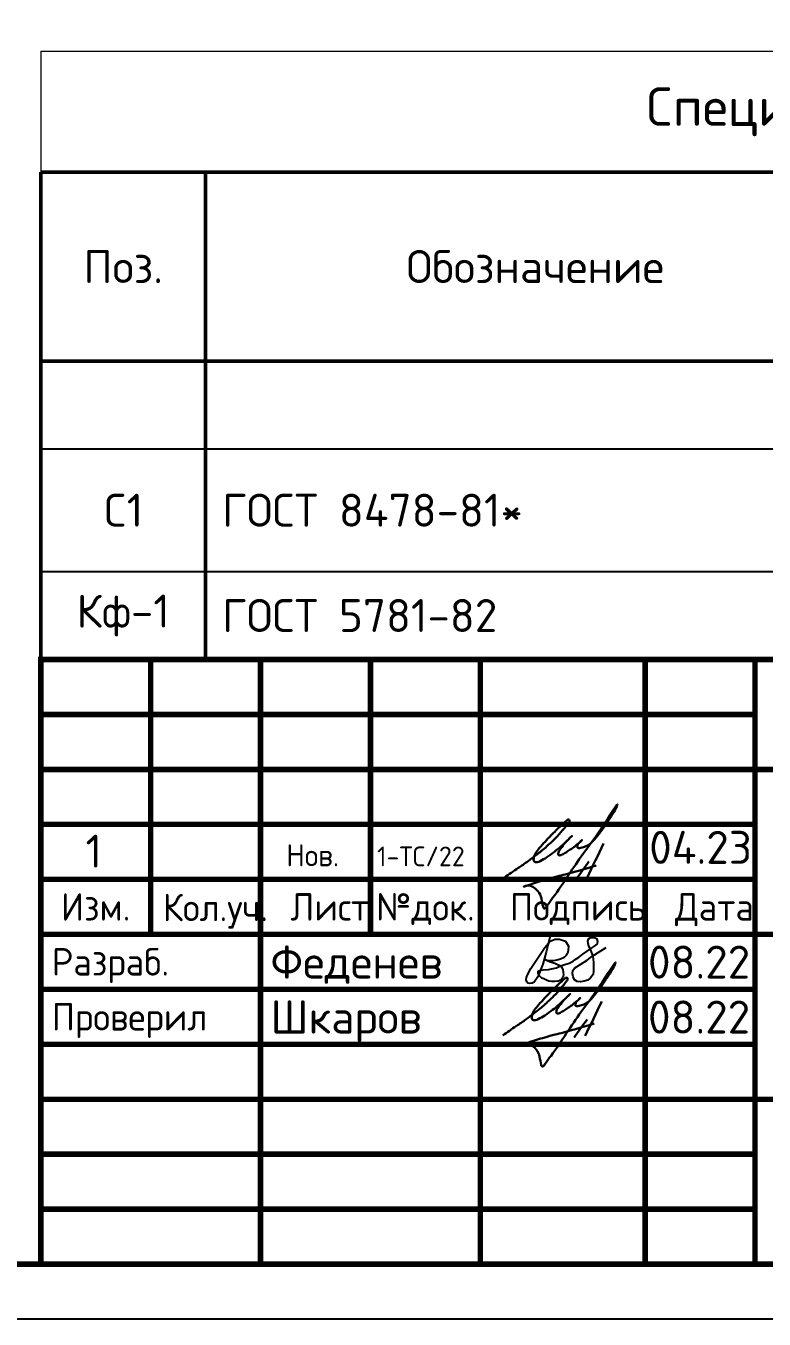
# Model space of a CAD drawing. Header units: metres. Extents: x -18 to 14983, y 1157 to 3877.
# Drawn here: x 12063.3 to 12130.5, y 3283.2 to 3400.8 of the extents above; entities that cross this region are included whole.
import ezdxf
from ezdxf.enums import TextEntityAlignment as Align

# ---------------------------------------------------------------- set-up
doc = ezdxf.new("R2010")
doc.units = ezdxf.units.M
doc.layers.add('Размерный', color=4, linetype='Continuous', lineweight=30)
doc.layers.add('таблица', color=250, linetype='Continuous', lineweight=35)
doc.layers.add('рамка', color=7, linetype='Continuous')
doc.styles.add('-ISOCPEUR-', font='isocpeur.ttf')
doc.styles.add('GOST', font='GOST_Common.ttf')
doc.styles.get("Standard").update_dxf_attribs({"font": 'GOST_Common.ttf'})

# ---------------------------------------------------------------- blocks, each defined once
blk = doc.blocks.new('*T506')
at = {"layer": 'Defpoints', "color": 8, "linetype": 'ByBlock', "lineweight": 0, "transparency": 16777216}
for p, q in [((0, 0), (185, 0)), ((0, 0), (0, -11)), ((185, 0), (185, -11))]:
    blk.add_line(p, q, dxfattribs=at)
at = {"layer": 'таблица', "color": 0, "lineweight": 50, "transparency": 16777216}
for p, q in [((0, -11), (185, -11)), ((0, -11), (0, -55.32)), ((15, -11), (15, -36.17)), ((75, -11), (75, -36.17)), ((140, -11), (140, -36.17)), ((150, -11), (150, -47.32)), ((165, -11), (165, -36.17)), ((185, -11), (185, -36.17)), ((0, -28.17), (185, -28.17)), ((0, -55.32), (15, -55.32)), ((140, -55.32), (150, -55.32))]:
    blk.add_line(p, q, dxfattribs=at)
at = {"layer": 'таблица', "color": 0, "lineweight": 25, "transparency": 16777216}
for p, q in [((0, -36.17), (15, -36.17)), ((140, -36.17), (150, -36.17)), ((0, -47.32), (15, -47.32)), ((140, -47.32), (150, -47.32))]:
    blk.add_line(p, q, dxfattribs=at)
at = {"layer": 'таблица', "color": 0, "linetype": 'ByBlock', "lineweight": 25, "transparency": 16777216}
for p, q in [((15, -36.17), (140, -36.17)), ((150, -36.17), (185, -36.17)), ((15, -47.32), (140, -47.32)), ((150, -47.32), (185, -47.32)), ((15, -55.32), (140, -55.32)), ((150, -55.32), (185, -55.32))]:
    blk.add_line(p, q, dxfattribs=at)
at = {"layer": 'таблица', "color": 0, "linetype": 'ByBlock', "lineweight": 50, "transparency": 16777216}
for p, q in [((15, -36.17), (15, -55.32)), ((75, -36.17), (75, -55.32)), ((165, -36.17), (165, -55.32)), ((185, -36.17), (185, -55.32)), ((150, -47.32), (150, -55.32))]:
    blk.add_line(p, q, dxfattribs=at)
at = {"layer": 'таблица', "color": 0, "linetype": 'ByBlock', "lineweight": -2, "transparency": 16777216}
blk.add_line((140, -36.17), (140, -55.32), dxfattribs=at)
at = {"layer": 'таблица', "color": 0, "transparency": 16777216, "style": '-ISOCPEUR-'}
for s, insert, char_height, width, attachment_point in [('Cпецификация элементов на Дм1', (92.5, -5.5), 3.5, 182, 5), ('\\A1;C {\\H0.7x;\\S%%C12 А400 - 200/%%C12 А400 - 200;} 4975x4195 {\\H0.7x;\\S25/25;}', (76.5, -41.74), 3, 62, 4), ('C1', (7.5, -41.74), 3, 13, 5), ('ГОСТ 8478-81*', (16.5, -41.74), 3, 57, 4), ('185.86', (157.5, -41.74), 3, 12, 5), ('шт.', (175, -41.74), 3, 17, 5), ('{\\C256;Кф-1 }', (7.5, -51.32), 3, 13, 5), ('ГОСТ 5781-82', (16.5, -51.32), 3, 57, 4), ('%%C10А400 L=760', (76.5, -51.32), 3, 62, 4), ('0,47', (157.5, -51.32), 3, 12, 5), ('шт.', (175, -51.32), 3, 17, 5)]:
    blk.add_mtext(s, dxfattribs=dict(at, insert=insert, char_height=char_height, width=width, attachment_point=attachment_point))
at = {"layer": 'таблица', "color": 7, "transparency": 16777216, "char_height": 3, "attachment_point": 5, "style": '-ISOCPEUR-'}
for s, insert, width in [('{\\W0.9;Масса ед. кг.}', (157.5, -19.58), 13), ('Поз.', (7.5, -19.58), 12), ('Обозначение', (45, -19.58), 57), ('Наименование', (107.5, -19.58), 62), ('Кол', (145, -19.58), 8), ('Примеча-ние', (175, -19.58), 17), ('Сборочные еденицы', (107.5, -32.17), 65), ('2', (145, -41.74), 9.2), ('28', (145, -51.32), 9.2)]:
    blk.add_mtext(s, dxfattribs=dict(at, insert=insert, width=width))
blk = doc.blocks.new('подпись')
at = {"lineweight": 30}
for points in [[(-0.82, -1.23), (-0.21, -0.8), (0.43, -0.36), (0.86, -0.08), (1.32, 0.25), (2, 0.77), (2.8, 1.4), (3.27, 1.83), (3.84, 2.36), (4.46, 3.07), (5.01, 3.73), (5.08, 3.95), (5.01, 4.03), (4.91, 4), (4.76, 3.88), (4.33, 3.49), (3.4, 2.58), (2.34, 1.43), (1.83, 0.48), (1.87, 0.23), (1.99, 0.16), (2.17, 0.16), (2.41, 0.25), (3.02, 0.6), (3.71, 1.09), (4.34, 1.62), (5.32, 2.55), (4.75, 1.98), (4.27, 1.36), (4.08, 1.05), (4.07, 0.85), (4.11, 0.78), (4.25, 0.78), (4.42, 0.84), (4.78, 1.05), (5.16, 1.3), (5.47, 1.51), (5.72, 1.73), (6.05, 1.99), (6.23, 2.18), (5.94, 1.88), (5.8, 1.63), (5.8, 1.5), (5.89, 1.44), (6.13, 1.46), (6.57, 1.6), (6.9, 1.79), (7.5, 2.39), (8.04, 3.08), (8.61, 3.92), (9.15, 4.76), (9.43, 5.33), (8, 3.26), (6.29, 0.88), (3.58, -3.07), (3.05, -3.8), (2.85, -4.05), (2.49, -2.98), (2.12, -2.39), (1.3, -1.96), (1.02, -2.03), (2.91, -1.44), (4.7, -0.96), (7.51, -0.15)], [(8.19, 1.85), (6.68, -1.27)], [(6.86, 0.23), (5.67, -1.43)]]:
    blk.add_spline(points, degree=3, dxfattribs=at)
blk = doc.blocks.new('Подпись Леха')
at = {"layer": 'рамка'}
blk.add_blockref('подпись', (2.7, 0.11), dxfattribs=at)

msp = doc.modelspace()

# ---------------------------------------------------------------- linework, layer by layer
msp.add_lwpolyline([(11413.6464, 3877.1778), (12254.6464, 3877.1778), (12254.6464, 3283.1778), (11413.6464, 3283.1778)], close=True)
at = {"const_width": 0.5}
msp.add_lwpolyline([(11433.6464, 3872.1778), (12249.6464, 3872.1778), (12249.6464, 3288.1778), (11433.6464, 3288.1778)], close=True, dxfattribs=at)
for points in [[(12064.6464, 3288.1778), (12064.6464, 3343.1778), (12249.6464, 3343.1778)], [(12074.6464, 3343.1778), (12074.6464, 3318.1778)], [(12084.6464, 3343.1778), (12084.6464, 3288.1778)], [(12094.6464, 3343.1778), (12094.6464, 3318.1778)], [(12104.6464, 3343.1778), (12104.6464, 3288.1778)], [(12119.6464, 3343.1778), (12119.6464, 3288.1778)], [(12129.6464, 3343.1778), (12129.6464, 3288.1778)], [(12064.6464, 3338.1778), (12129.6464, 3338.1778)], [(12064.6464, 3333.1778), (12129.6464, 3333.1778)], [(12129.6464, 3333.1778), (12249.6464, 3333.1778)], [(12064.6464, 3328.1778), (12129.6464, 3328.1778)], [(12064.6464, 3323.1778), (12129.6464, 3323.1778)], [(12064.6464, 3318.1778), (12249.6464, 3318.1778)], [(12064.6464, 3318.1778), (12249.6464, 3318.1778)], [(12064.6464, 3313.1778), (12129.6464, 3313.1778)], [(12064.6464, 3308.1778), (12129.6464, 3308.1778)], [(12064.6464, 3303.1778), (12129.6464, 3303.1778)], [(12129.6464, 3303.1778), (12249.6464, 3303.1778)], [(12064.6464, 3298.1778), (12129.6464, 3298.1778)], [(12064.6464, 3293.1778), (12129.6464, 3293.1778)]]:
    msp.add_lwpolyline(points, dxfattribs=at)
msp.add_lwpolyline([(12110.9613, 3317.9263), (12110.861, 3317.4046), (12110.6524, 3316.5475), (12110.3357, 3315.4665), (12109.8716, 3314.3059), (12109.5529, 3313.8351), (12109.3593, 3313.7359), (12109.1656, 3313.7116), (12108.9767, 3313.7359), (12108.8799, 3313.8472), (12108.8314, 3314.0311), (12108.8362, 3314.2393), (12108.9331, 3314.5007), (12109.2364, 3315.0603), (12110.5104, 3316.9746), (12111.0069, 3317.5483), (12111.4568, 3317.7422), (12111.8369, 3317.7344), (12112.4032, 3317.5716), (12112.667, 3317.0987), (12112.6437, 3316.711), (12112.5864, 3316.448), (12112.47, 3316.2637), (12112.2661, 3316.0793), (12111.9555, 3315.9241), (12111.5964, 3315.8223), (12111.2857, 3315.764), (12111.0187, 3315.7737), (12110.7615, 3315.7831), (12110.5237, 3315.895), (12110.4662, 3315.9119), (12110.722, 3315.8017), (12110.929, 3315.7125), (12111.1208, 3315.6445), (12111.4409, 3315.5531), (12111.6665, 3315.4464), (12111.8761, 3315.3473), (12112.0141, 3315.2514), (12112.1656, 3314.9808), (12112.189, 3314.7309), (12112.2123, 3314.4832), (12112.1577, 3314.2389), (12111.9624, 3314.0203), (12111.7202, 3313.9109), (12111.4232, 3313.8797), (12111.1341, 3313.8953), (12110.8905, 3313.9085), (12110.6654, 3314.0125), (12110.4271, 3314.1225), (12110.2438, 3314.2071), (12110.1341, 3314.3092), (12109.9955, 3314.4382), (12109.9114, 3314.6492), (12109.9162, 3314.8397), (12110.0287, 3314.9032), (12110.3611, 3314.9374), (12110.8615, 3314.989), (12111.2704, 3315.0743), (12111.5633, 3315.1354), (12111.813, 3315.2452), (12112.2481, 3315.4016), (12112.7222, 3315.5628), (12113.084, 3315.7338), (12113.2847, 3315.8759), (12113.5828, 3316.087), (12113.9815, 3316.3692), (12114.365, 3316.6406), (12114.6625, 3316.8512), (12115.0269, 3317.1092), (12115.2813, 3317.2892), (12115.334, 3317.5331), (12115.2792, 3317.7364), (12115.1071, 3317.8458), (12114.8568, 3317.8614), (12114.6065, 3317.8302), (12114.455, 3317.7371), (12114.4012, 3317.5562), (12114.4305, 3317.3557), (12114.504, 3317.1356), (12114.6801, 3316.7394), (12114.8709, 3316.1916), (12114.9199, 3315.9275), (12114.9345, 3315.6096), (12114.9512, 3314.8728), (12114.9042, 3314.536), (12114.6612, 3314.2148), (12114.4183, 3314.0033), (12114.1048, 3313.9093), (12113.7599, 3313.8623), (12113.4542, 3313.9015), (12113.2191, 3314.0503), (12113.0937, 3314.3088), (12113.0231, 3314.6065), (12113.0623, 3314.8885), (12113.227, 3315.1078), (12114.3712, 3315.8441), (12114.8023, 3316.1497), (12115.6096, 3316.6745), (12116.0836, 3316.9827)])

# ---------------------------------------------------------------- block references
for name, p in [('*T506', (12064.6464, 3398.4994)), ('Подпись Леха', (12104.9736, 3324.4774)), ('Подпись Леха', (12104.8014, 3310.1014))]:
    msp.add_blockref(name, p)

# ---------------------------------------------------------------- texts
at = {"style": 'GOST'}
for s, p in [('Изм.', (12069.6464, 3320.6778)), ('Кол.уч.', (12080.5361, 3320.6284)), ('Лист', (12090.9507, 3320.6778)), ('№док.', (12099.6464, 3320.6778)), ('Подпись', (12113.5277, 3320.6778)), ('Дата', (12125.9546, 3320.6778))]:
    msp.add_text(s, height=2.5, dxfattribs=at).set_placement(p, align=Align.MIDDLE_CENTER)
for s, p in [('Разраб.', (12065.6464, 3315.6778)), ('Проверил', (12065.6464, 3310.6778))]:
    msp.add_text(s, height=2.5, dxfattribs=at).set_placement(p, align=Align.MIDDLE_LEFT)
at = {"layer": 'Размерный', "color": 0, "style": '-ISOCPEUR-'}
for s, p in [('1', (12068.7191, 3324.243)), ('04.23', (12120.0109, 3324.5905)), ('Феденев', (12085.5515, 3314.1551)), ('08.22', (12119.9011, 3314.1551)), ('Шкаров', (12085.5515, 3309.1551)), ('08.22', (12119.9011, 3309.1551))]:
    msp.add_text(s, height=3, dxfattribs=at).set_placement(p)
at = {"layer": 'Размерный', "color": 0}
for s, height, p in [('Нов.', 2, (12086.9837, 3324.3696)), ('1-ТС/22', 1.8, (12095.2498, 3324.3696))]:
    msp.add_text(s, height=height, dxfattribs=at).set_placement(p)

doc.saveas('drawing.dxf')
